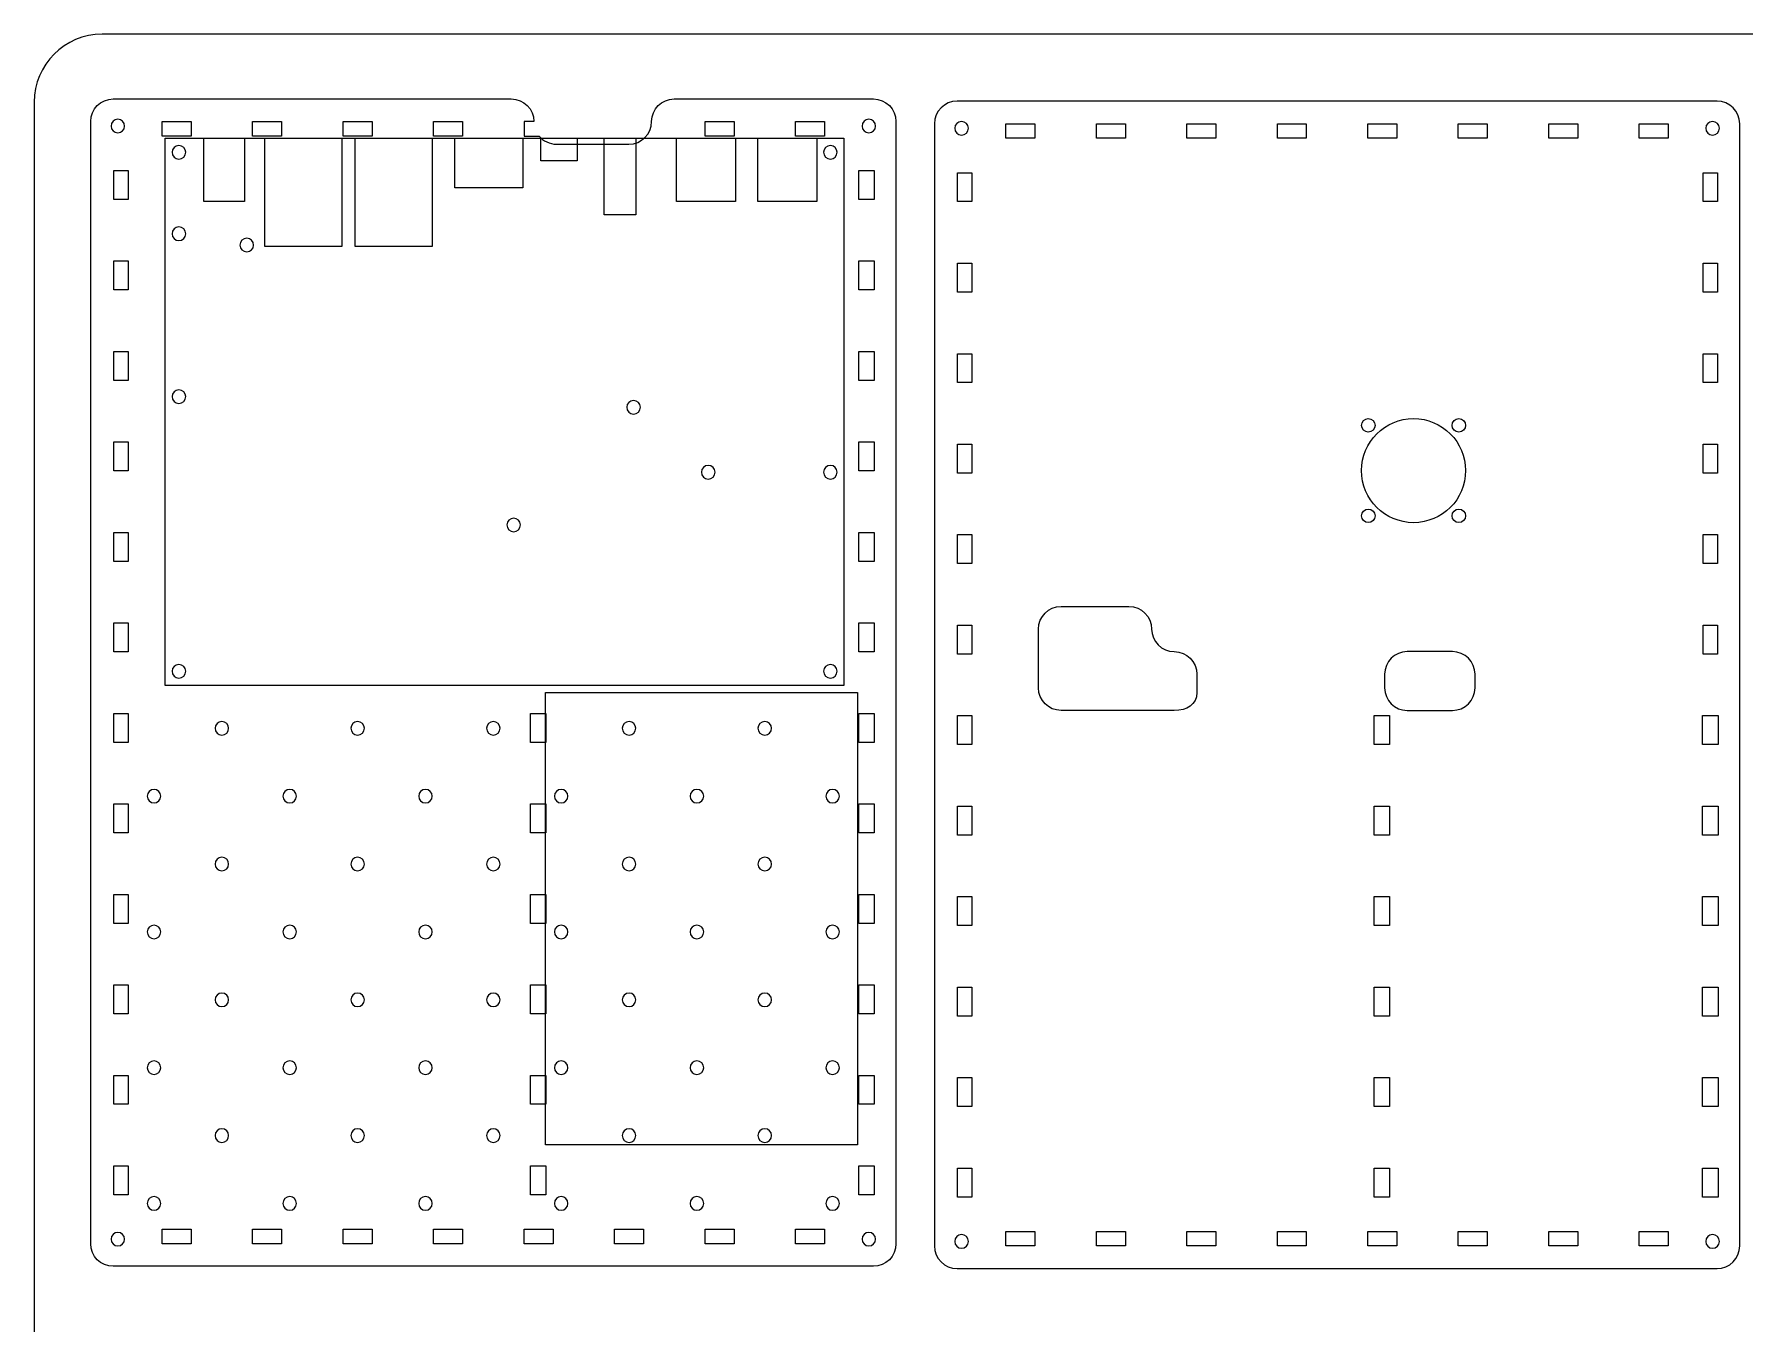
# Model space of a CAD drawing. Extents: x 15 to 785, y -585 to -15.
# Drawn here: x 15 to 393.1, y -300 to -15 of the extents above; entities that cross this region are included whole.
import ezdxf

# ---------------------------------------------------------------- set-up
doc = ezdxf.new("R2010")
doc.units = 0
doc.header["$MEASUREMENT"] = 0
doc.layers.add('LAYER_1', color=7, linetype='CONTINUOUS')

# ---------------------------------------------------------------- blocks, each defined once
blk = doc.blocks.new('BLOCK_2')
at = {"layer": 'LAYER_1', "color": 250}
blk.add_open_spline([(785, -570), (785, -578.28), (778.28, -585), (770, -585), (770, -585), (30, -585), (30, -585), (21.72, -585), (15, -578.28), (15, -570), (15, -570), (15, -30), (15, -30), (15, -21.72), (21.72, -15), (30, -15), (30, -15), (770, -15), (770, -15), (778.28, -15), (785, -21.72), (785, -30), (785, -30), (785, -570), (785, -570)], degree=3, knots=[0, 0, 0, 0, 1, 1, 1, 2, 2, 2, 3, 3, 3, 4, 4, 4, 5, 5, 5, 6, 6, 6, 7, 7, 7, 8, 8, 8, 8], dxfattribs=at)
blk = doc.blocks.new('BLOCK_6')
at = {"layer": 'LAYER_1', "color": 250}
for points in [[(42.98, -273.4), (42.98, -274.23), (42.31, -274.9), (41.48, -274.9), (40.65, -274.9), (39.98, -274.23), (39.98, -273.4), (39.98, -272.57), (40.65, -271.9), (41.48, -271.9), (42.31, -271.9), (42.98, -272.57), (42.98, -273.4)], [(72.98, -273.4), (72.98, -274.23), (72.31, -274.9), (71.48, -274.9), (70.65, -274.9), (69.98, -274.23), (69.98, -273.4), (69.98, -272.57), (70.65, -271.9), (71.48, -271.9), (72.31, -271.9), (72.98, -272.57), (72.98, -273.4)], [(102.98, -273.4), (102.98, -274.23), (102.31, -274.9), (101.48, -274.9), (100.65, -274.9), (99.98, -274.23), (99.98, -273.4), (99.98, -272.57), (100.65, -271.9), (101.48, -271.9), (102.31, -271.9), (102.98, -272.57), (102.98, -273.4)], [(132.98, -273.4), (132.98, -274.23), (132.31, -274.9), (131.48, -274.9), (130.65, -274.9), (129.98, -274.23), (129.98, -273.4), (129.98, -272.57), (130.65, -271.9), (131.48, -271.9), (132.31, -271.9), (132.98, -272.57), (132.98, -273.4)], [(162.98, -273.4), (162.98, -274.23), (162.31, -274.9), (161.48, -274.9), (160.65, -274.9), (159.98, -274.23), (159.98, -273.4), (159.98, -272.57), (160.65, -271.9), (161.48, -271.9), (162.31, -271.9), (162.98, -272.57), (162.98, -273.4)], [(192.98, -273.4), (192.98, -274.23), (192.31, -274.9), (191.48, -274.9), (190.65, -274.9), (189.98, -274.23), (189.98, -273.4), (189.98, -272.57), (190.65, -271.9), (191.48, -271.9), (192.31, -271.9), (192.98, -272.57), (192.98, -273.4)]]:
    blk.add_open_spline(points, degree=3, knots=[0, 0, 0, 0, 1, 1, 1, 2, 2, 2, 3, 3, 3, 4, 4, 4, 4], dxfattribs=at)
blk = doc.blocks.new('BLOCK_7')
at = {"layer": 'LAYER_1', "color": 250}
for points in [[(42.98, -243.4), (42.98, -244.23), (42.31, -244.9), (41.48, -244.9), (40.65, -244.9), (39.98, -244.23), (39.98, -243.4), (39.98, -242.57), (40.65, -241.9), (41.48, -241.9), (42.31, -241.9), (42.98, -242.57), (42.98, -243.4)], [(72.98, -243.4), (72.98, -244.23), (72.31, -244.9), (71.48, -244.9), (70.65, -244.9), (69.98, -244.23), (69.98, -243.4), (69.98, -242.57), (70.65, -241.9), (71.48, -241.9), (72.31, -241.9), (72.98, -242.57), (72.98, -243.4)], [(102.98, -243.4), (102.98, -244.23), (102.31, -244.9), (101.48, -244.9), (100.65, -244.9), (99.98, -244.23), (99.98, -243.4), (99.98, -242.57), (100.65, -241.9), (101.48, -241.9), (102.31, -241.9), (102.98, -242.57), (102.98, -243.4)], [(132.98, -243.4), (132.98, -244.23), (132.31, -244.9), (131.48, -244.9), (130.65, -244.9), (129.98, -244.23), (129.98, -243.4), (129.98, -242.57), (130.65, -241.9), (131.48, -241.9), (132.31, -241.9), (132.98, -242.57), (132.98, -243.4)], [(162.98, -243.4), (162.98, -244.23), (162.31, -244.9), (161.48, -244.9), (160.65, -244.9), (159.98, -244.23), (159.98, -243.4), (159.98, -242.57), (160.65, -241.9), (161.48, -241.9), (162.31, -241.9), (162.98, -242.57), (162.98, -243.4)], [(192.98, -243.4), (192.98, -244.23), (192.31, -244.9), (191.48, -244.9), (190.65, -244.9), (189.98, -244.23), (189.98, -243.4), (189.98, -242.57), (190.65, -241.9), (191.48, -241.9), (192.31, -241.9), (192.98, -242.57), (192.98, -243.4)]]:
    blk.add_open_spline(points, degree=3, knots=[0, 0, 0, 0, 1, 1, 1, 2, 2, 2, 3, 3, 3, 4, 4, 4, 4], dxfattribs=at)
blk = doc.blocks.new('BLOCK_8')
at = {"layer": 'LAYER_1', "color": 250}
for points in [[(42.98, -213.4), (42.98, -214.23), (42.31, -214.9), (41.48, -214.9), (40.65, -214.9), (39.98, -214.23), (39.98, -213.4), (39.98, -212.57), (40.65, -211.9), (41.48, -211.9), (42.31, -211.9), (42.98, -212.57), (42.98, -213.4)], [(72.98, -213.4), (72.98, -214.23), (72.31, -214.9), (71.48, -214.9), (70.65, -214.9), (69.98, -214.23), (69.98, -213.4), (69.98, -212.57), (70.65, -211.9), (71.48, -211.9), (72.31, -211.9), (72.98, -212.57), (72.98, -213.4)], [(102.98, -213.4), (102.98, -214.23), (102.31, -214.9), (101.48, -214.9), (100.65, -214.9), (99.98, -214.23), (99.98, -213.4), (99.98, -212.57), (100.65, -211.9), (101.48, -211.9), (102.31, -211.9), (102.98, -212.57), (102.98, -213.4)], [(132.98, -213.4), (132.98, -214.23), (132.31, -214.9), (131.48, -214.9), (130.65, -214.9), (129.98, -214.23), (129.98, -213.4), (129.98, -212.57), (130.65, -211.9), (131.48, -211.9), (132.31, -211.9), (132.98, -212.57), (132.98, -213.4)], [(162.98, -213.4), (162.98, -214.23), (162.31, -214.9), (161.48, -214.9), (160.65, -214.9), (159.98, -214.23), (159.98, -213.4), (159.98, -212.57), (160.65, -211.9), (161.48, -211.9), (162.31, -211.9), (162.98, -212.57), (162.98, -213.4)], [(192.98, -213.4), (192.98, -214.23), (192.31, -214.9), (191.48, -214.9), (190.65, -214.9), (189.98, -214.23), (189.98, -213.4), (189.98, -212.57), (190.65, -211.9), (191.48, -211.9), (192.31, -211.9), (192.98, -212.57), (192.98, -213.4)]]:
    blk.add_open_spline(points, degree=3, knots=[0, 0, 0, 0, 1, 1, 1, 2, 2, 2, 3, 3, 3, 4, 4, 4, 4], dxfattribs=at)
blk = doc.blocks.new('BLOCK_9')
at = {"layer": 'LAYER_1', "color": 250}
for points in [[(42.98, -183.4), (42.98, -184.23), (42.31, -184.9), (41.48, -184.9), (40.65, -184.9), (39.98, -184.23), (39.98, -183.4), (39.98, -182.57), (40.65, -181.9), (41.48, -181.9), (42.31, -181.9), (42.98, -182.57), (42.98, -183.4)], [(72.98, -183.4), (72.98, -184.23), (72.31, -184.9), (71.48, -184.9), (70.65, -184.9), (69.98, -184.23), (69.98, -183.4), (69.98, -182.57), (70.65, -181.9), (71.48, -181.9), (72.31, -181.9), (72.98, -182.57), (72.98, -183.4)], [(102.98, -183.4), (102.98, -184.23), (102.31, -184.9), (101.48, -184.9), (100.65, -184.9), (99.98, -184.23), (99.98, -183.4), (99.98, -182.57), (100.65, -181.9), (101.48, -181.9), (102.31, -181.9), (102.98, -182.57), (102.98, -183.4)], [(132.98, -183.4), (132.98, -184.23), (132.31, -184.9), (131.48, -184.9), (130.65, -184.9), (129.98, -184.23), (129.98, -183.4), (129.98, -182.57), (130.65, -181.9), (131.48, -181.9), (132.31, -181.9), (132.98, -182.57), (132.98, -183.4)], [(162.98, -183.4), (162.98, -184.23), (162.31, -184.9), (161.48, -184.9), (160.65, -184.9), (159.98, -184.23), (159.98, -183.4), (159.98, -182.57), (160.65, -181.9), (161.48, -181.9), (162.31, -181.9), (162.98, -182.57), (162.98, -183.4)], [(192.98, -183.4), (192.98, -184.23), (192.31, -184.9), (191.48, -184.9), (190.65, -184.9), (189.98, -184.23), (189.98, -183.4), (189.98, -182.57), (190.65, -181.9), (191.48, -181.9), (192.31, -181.9), (192.98, -182.57), (192.98, -183.4)]]:
    blk.add_open_spline(points, degree=3, knots=[0, 0, 0, 0, 1, 1, 1, 2, 2, 2, 3, 3, 3, 4, 4, 4, 4], dxfattribs=at)

msp = doc.modelspace()

# ---------------------------------------------------------------- linework, layer by layer
at = {"layer": 'LAYER_1', "color": 250}
for points in [[(43.28, -37.5), (43.28, -34.3), (49.68, -34.3), (49.68, -37.5), (43.28, -37.5)], [(63.28, -37.5), (63.28, -34.3), (69.68, -34.3), (69.68, -37.5), (63.28, -37.5)], [(83.28, -37.5), (83.28, -34.3), (89.68, -34.3), (89.68, -37.5), (83.28, -37.5)], [(103.28, -37.5), (103.28, -34.3), (109.68, -34.3), (109.68, -37.5), (103.28, -37.5)], [(163.28, -37.5), (163.28, -34.3), (169.68, -34.3), (169.68, -37.5), (163.28, -37.5)], [(183.28, -37.5), (183.28, -34.3), (189.68, -34.3), (189.68, -37.5), (183.28, -37.5)], [(229.78, -38), (229.78, -34.8), (236.18, -34.8), (236.18, -38), (229.78, -38)], [(249.78, -38), (249.78, -34.8), (256.18, -34.8), (256.18, -38), (249.78, -38)], [(269.78, -38), (269.78, -34.8), (276.18, -34.8), (276.18, -38), (269.78, -38)], [(289.78, -38), (289.78, -34.8), (296.18, -34.8), (296.18, -38), (289.78, -38)], [(309.78, -38), (309.78, -34.8), (316.18, -34.8), (316.18, -38), (309.78, -38)], [(329.78, -38), (329.78, -34.8), (336.18, -34.8), (336.18, -38), (329.78, -38)], [(349.78, -38), (349.78, -34.8), (356.18, -34.8), (356.18, -38), (349.78, -38)], [(369.78, -38), (369.78, -34.8), (376.18, -34.8), (376.18, -38), (369.78, -38)], [(35.78, -51.5), (32.58, -51.5), (32.58, -45.1), (35.78, -45.1), (35.78, -51.5)], [(200.68, -51.5), (197.28, -51.5), (197.28, -45.1), (200.68, -45.1), (200.68, -51.5)], [(222.28, -52), (219.08, -52), (219.08, -45.6), (222.28, -45.6), (222.28, -52)], [(387.08, -52), (383.88, -52), (383.88, -45.6), (387.08, -45.6), (387.08, -52)], [(35.78, -71.5), (32.58, -71.5), (32.58, -65.1), (35.78, -65.1), (35.78, -71.5)], [(200.68, -71.5), (197.28, -71.5), (197.28, -65.1), (200.68, -65.1), (200.68, -71.5)], [(222.28, -72), (219.08, -72), (219.08, -65.6), (222.28, -65.6), (222.28, -72)], [(387.08, -72), (383.88, -72), (383.88, -65.6), (387.08, -65.6), (387.08, -72)], [(35.78, -91.5), (32.58, -91.5), (32.58, -85.1), (35.78, -85.1), (35.78, -91.5)], [(200.68, -91.5), (197.28, -91.5), (197.28, -85.1), (200.68, -85.1), (200.68, -91.5)], [(222.28, -92), (219.08, -92), (219.08, -85.6), (222.28, -85.6), (222.28, -92)], [(387.08, -92), (383.88, -92), (383.88, -85.6), (387.08, -85.6), (387.08, -92)], [(35.78, -111.5), (32.58, -111.5), (32.58, -105.1), (35.78, -105.1), (35.78, -111.5)], [(200.68, -111.5), (197.28, -111.5), (197.28, -105.1), (200.68, -105.1), (200.68, -111.5)], [(222.28, -112), (219.08, -112), (219.08, -105.6), (222.28, -105.6), (222.28, -112)], [(387.08, -112), (383.88, -112), (383.88, -105.6), (387.08, -105.6), (387.08, -112)], [(35.78, -131.5), (32.58, -131.5), (32.58, -125.1), (35.78, -125.1), (35.78, -131.5)], [(200.68, -131.5), (197.28, -131.5), (197.28, -125.1), (200.68, -125.1), (200.68, -131.5)], [(222.28, -132), (219.08, -132), (219.08, -125.6), (222.28, -125.6), (222.28, -132)], [(387.08, -132), (383.88, -132), (383.88, -125.6), (387.08, -125.6), (387.08, -132)], [(35.78, -151.5), (32.58, -151.5), (32.58, -145.1), (35.78, -145.1), (35.78, -151.5)], [(200.68, -151.5), (197.28, -151.5), (197.28, -145.1), (200.68, -145.1), (200.68, -151.5)], [(222.28, -152), (219.08, -152), (219.08, -145.6), (222.28, -145.6), (222.28, -152)], [(387.08, -152), (383.88, -152), (383.88, -145.6), (387.08, -145.6), (387.08, -152)], [(35.78, -171.5), (32.58, -171.5), (32.58, -165.1), (35.78, -165.1), (35.78, -171.5)], [(128.08, -171.5), (124.68, -171.5), (124.68, -165.1), (128.08, -165.1), (128.08, -171.5)], [(200.68, -171.5), (197.28, -171.5), (197.28, -165.1), (200.68, -165.1), (200.68, -171.5)], [(222.28, -172), (219.08, -172), (219.08, -165.6), (222.28, -165.6), (222.28, -172)], [(314.58, -172), (311.18, -172), (311.18, -165.6), (314.58, -165.6), (314.58, -172)], [(387.18, -172), (383.78, -172), (383.78, -165.6), (387.18, -165.6), (387.18, -172)], [(35.78, -191.5), (32.58, -191.5), (32.58, -185.1), (35.78, -185.1), (35.78, -191.5)], [(128.08, -191.5), (124.68, -191.5), (124.68, -185.1), (128.08, -185.1), (128.08, -191.5)], [(200.68, -191.5), (197.28, -191.5), (197.28, -185.1), (200.68, -185.1), (200.68, -191.5)], [(222.28, -192), (219.08, -192), (219.08, -185.6), (222.28, -185.6), (222.28, -192)], [(314.58, -192), (311.18, -192), (311.18, -185.6), (314.58, -185.6), (314.58, -192)], [(387.18, -192), (383.78, -192), (383.78, -185.6), (387.18, -185.6), (387.18, -192)], [(35.78, -211.5), (32.58, -211.5), (32.58, -205.1), (35.78, -205.1), (35.78, -211.5)], [(128.08, -211.5), (124.68, -211.5), (124.68, -205.1), (128.08, -205.1), (128.08, -211.5)], [(200.68, -211.5), (197.28, -211.5), (197.28, -205.1), (200.68, -205.1), (200.68, -211.5)], [(222.28, -212), (219.08, -212), (219.08, -205.6), (222.28, -205.6), (222.28, -212)], [(314.58, -212), (311.18, -212), (311.18, -205.6), (314.58, -205.6), (314.58, -212)], [(387.18, -212), (383.78, -212), (383.78, -205.6), (387.18, -205.6), (387.18, -212)], [(35.78, -231.5), (32.58, -231.5), (32.58, -225.1), (35.78, -225.1), (35.78, -231.5)], [(128.08, -231.5), (124.68, -231.5), (124.68, -225.1), (128.08, -225.1), (128.08, -231.5)], [(200.68, -231.5), (197.28, -231.5), (197.28, -225.1), (200.68, -225.1), (200.68, -231.5)], [(222.28, -232), (219.08, -232), (219.08, -225.6), (222.28, -225.6), (222.28, -232)], [(314.58, -232), (311.18, -232), (311.18, -225.6), (314.58, -225.6), (314.58, -232)], [(387.18, -232), (383.78, -232), (383.78, -225.6), (387.18, -225.6), (387.18, -232)], [(35.78, -251.5), (32.58, -251.5), (32.58, -245.1), (35.78, -245.1), (35.78, -251.5)], [(128.08, -251.5), (124.68, -251.5), (124.68, -245.1), (128.08, -245.1), (128.08, -251.5)], [(200.68, -251.5), (197.28, -251.5), (197.28, -245.1), (200.68, -245.1), (200.68, -251.5)], [(222.28, -252), (219.08, -252), (219.08, -245.6), (222.28, -245.6), (222.28, -252)], [(314.58, -252), (311.18, -252), (311.18, -245.6), (314.58, -245.6), (314.58, -252)], [(387.18, -252), (383.78, -252), (383.78, -245.6), (387.18, -245.6), (387.18, -252)], [(35.78, -271.5), (32.58, -271.5), (32.58, -265.1), (35.78, -265.1), (35.78, -271.5)], [(128.08, -271.5), (124.68, -271.5), (124.68, -265.1), (128.08, -265.1), (128.08, -271.5)], [(200.68, -271.5), (197.28, -271.5), (197.28, -265.1), (200.68, -265.1), (200.68, -271.5)], [(222.28, -272), (219.08, -272), (219.08, -265.6), (222.28, -265.6), (222.28, -272)], [(314.58, -272), (311.18, -272), (311.18, -265.6), (314.58, -265.6), (314.58, -272)], [(387.18, -272), (383.78, -272), (383.78, -265.6), (387.18, -265.6), (387.18, -272)], [(43.28, -282.3), (43.28, -279.1), (49.68, -279.1), (49.68, -282.3), (43.28, -282.3)], [(63.28, -282.3), (63.28, -279.1), (69.68, -279.1), (69.68, -282.3), (63.28, -282.3)], [(83.28, -282.3), (83.28, -279.1), (89.68, -279.1), (89.68, -282.3), (83.28, -282.3)], [(103.28, -282.3), (103.28, -279.1), (109.68, -279.1), (109.68, -282.3), (103.28, -282.3)], [(123.28, -282.3), (123.28, -279.1), (129.68, -279.1), (129.68, -282.3), (123.28, -282.3)], [(143.28, -282.3), (143.28, -279.1), (149.68, -279.1), (149.68, -282.3), (143.28, -282.3)], [(163.28, -282.3), (163.28, -279.1), (169.68, -279.1), (169.68, -282.3), (163.28, -282.3)], [(183.28, -282.3), (183.28, -279.1), (189.68, -279.1), (189.68, -282.3), (183.28, -282.3)], [(229.78, -282.8), (229.78, -279.6), (236.18, -279.6), (236.18, -282.8), (229.78, -282.8)], [(249.78, -282.8), (249.78, -279.6), (256.18, -279.6), (256.18, -282.8), (249.78, -282.8)], [(269.78, -282.8), (269.78, -279.6), (276.18, -279.6), (276.18, -282.8), (269.78, -282.8)], [(289.78, -282.8), (289.78, -279.6), (296.18, -279.6), (296.18, -282.8), (289.78, -282.8)], [(309.78, -282.8), (309.78, -279.6), (316.18, -279.6), (316.18, -282.8), (309.78, -282.8)], [(329.78, -282.8), (329.78, -279.6), (336.18, -279.6), (336.18, -282.8), (329.78, -282.8)], [(349.78, -282.8), (349.78, -279.6), (356.18, -279.6), (356.18, -282.8), (349.78, -282.8)], [(369.78, -282.8), (369.78, -279.6), (376.18, -279.6), (376.18, -282.8), (369.78, -282.8)]]:
    msp.add_lwpolyline(points, dxfattribs=at)
at = {"layer": 'LAYER_1', "color": 30}
for points in [[(193.98, -158.95), (43.98, -158.95), (43.98, -37.95), (193.98, -37.95), (193.98, -158.95)], [(61.48, -51.95), (52.48, -51.95), (52.48, -37.95), (61.48, -37.95), (61.48, -51.95)], [(82.98, -61.95), (65.98, -61.95), (65.98, -37.95), (82.98, -37.95), (82.98, -61.95)], [(102.98, -61.95), (85.98, -61.95), (85.98, -37.95), (102.98, -37.95), (102.98, -61.95)], [(122.98, -48.94), (107.98, -48.94), (107.98, -37.94), (122.98, -37.94), (122.98, -48.94)], [(134.98, -42.95), (126.98, -42.95), (126.98, -37.95), (134.98, -37.95), (134.98, -42.95)], [(147.98, -54.94), (140.98, -54.94), (140.98, -37.94), (147.98, -37.94), (147.98, -54.94)], [(169.98, -51.94), (156.98, -51.94), (156.98, -37.94), (169.98, -37.94), (169.98, -51.94)], [(187.98, -51.94), (174.98, -51.94), (174.98, -37.94), (187.98, -37.94), (187.98, -51.94)], [(196.98, -260.45), (127.98, -260.45), (127.98, -160.45), (196.98, -160.45), (196.98, -260.45)]]:
    msp.add_lwpolyline(points, dxfattribs=at)
at = {"layer": 'LAYER_1', "color": 250}
for points, knots in [([(200.48, -29.3), (200.48, -29.3), (156.46, -29.3), (156.46, -29.3), (156.46, -29.3), (156.46, -29.3), (156.46, -29.3), (153.69, -29.3), (151.46, -31.54), (151.46, -34.3), (151.46, -37.06), (149.22, -39.3), (146.46, -39.3), (146.46, -39.3), (130.46, -39.3), (130.46, -39.3), (128.91, -39.3), (127.53, -38.6), (126.62, -37.5), (126.62, -37.5), (123.28, -37.5), (123.28, -37.5), (123.28, -37.5), (123.28, -34.3), (123.28, -34.3), (123.28, -34.3), (125.46, -34.3), (125.46, -34.3), (125.46, -34.3), (125.46, -34.3), (125.46, -34.3), (125.46, -31.54), (123.22, -29.3), (120.46, -29.3), (120.46, -29.3), (120.46, -29.3), (120.46, -29.3), (120.46, -29.3), (32.48, -29.3), (32.48, -29.3), (29.72, -29.3), (27.48, -31.54), (27.48, -34.3), (27.48, -34.3), (27.48, -282.3), (27.48, -282.3), (27.48, -285.06), (29.72, -287.3), (32.48, -287.3), (32.48, -287.3), (200.48, -287.3), (200.48, -287.3), (203.24, -287.3), (205.48, -285.06), (205.48, -282.3), (205.48, -282.3), (205.48, -34.3), (205.48, -34.3), (205.48, -31.54), (203.24, -29.3), (200.48, -29.3)], [0, 0, 0, 0, 1, 1, 1, 2, 2, 2, 3, 3, 3, 4, 4, 4, 5, 5, 5, 6, 6, 6, 7, 7, 7, 8, 8, 8, 9, 9, 9, 10, 10, 10, 11, 11, 11, 12, 12, 12, 13, 13, 13, 14, 14, 14, 15, 15, 15, 16, 16, 16, 17, 17, 17, 18, 18, 18, 19, 19, 19, 20, 20, 20, 20]), ([(391.98, -282.8), (391.98, -285.56), (389.74, -287.8), (386.98, -287.8), (386.98, -287.8), (218.98, -287.8), (218.98, -287.8), (216.22, -287.8), (213.98, -285.56), (213.98, -282.8), (213.98, -282.8), (213.98, -34.8), (213.98, -34.8), (213.98, -32.03), (216.22, -29.8), (218.98, -29.8), (218.98, -29.8), (386.98, -29.8), (386.98, -29.8), (389.74, -29.8), (391.98, -32.03), (391.98, -34.8), (391.98, -34.8), (391.98, -282.8), (391.98, -282.8)], [0, 0, 0, 0, 1, 1, 1, 2, 2, 2, 3, 3, 3, 4, 4, 4, 5, 5, 5, 6, 6, 6, 7, 7, 7, 8, 8, 8, 8]), ([(34.98, -35.29), (34.98, -36.12), (34.31, -36.79), (33.48, -36.79), (32.65, -36.79), (31.98, -36.12), (31.98, -35.29), (31.98, -34.47), (32.65, -33.79), (33.48, -33.79), (34.31, -33.79), (34.98, -34.47), (34.98, -35.29)], [0, 0, 0, 0, 1, 1, 1, 2, 2, 2, 3, 3, 3, 4, 4, 4, 4]), ([(200.98, -35.29), (200.98, -36.12), (200.31, -36.79), (199.48, -36.79), (198.65, -36.79), (197.98, -36.12), (197.98, -35.29), (197.98, -34.47), (198.65, -33.79), (199.48, -33.79), (200.31, -33.79), (200.98, -34.47), (200.98, -35.29)], [0, 0, 0, 0, 1, 1, 1, 2, 2, 2, 3, 3, 3, 4, 4, 4, 4]), ([(221.48, -35.79), (221.48, -36.62), (220.81, -37.29), (219.98, -37.29), (219.15, -37.29), (218.48, -36.62), (218.48, -35.79), (218.48, -34.97), (219.15, -34.29), (219.98, -34.29), (220.81, -34.29), (221.48, -34.97), (221.48, -35.79)], [0, 0, 0, 0, 1, 1, 1, 2, 2, 2, 3, 3, 3, 4, 4, 4, 4]), ([(387.48, -35.79), (387.48, -36.62), (386.81, -37.29), (385.98, -37.29), (385.15, -37.29), (384.48, -36.62), (384.48, -35.79), (384.48, -34.97), (385.15, -34.29), (385.98, -34.29), (386.81, -34.29), (387.48, -34.97), (387.48, -35.79)], [0, 0, 0, 0, 1, 1, 1, 2, 2, 2, 3, 3, 3, 4, 4, 4, 4]), ([(48.48, -41.1), (48.48, -41.92), (47.81, -42.6), (46.98, -42.6), (46.15, -42.6), (45.48, -41.92), (45.48, -41.1), (45.48, -40.27), (46.15, -39.6), (46.98, -39.6), (47.81, -39.6), (48.48, -40.27), (48.48, -41.1)], [0, 0, 0, 0, 1, 1, 1, 2, 2, 2, 3, 3, 3, 4, 4, 4, 4]), ([(192.48, -41.1), (192.48, -41.92), (191.81, -42.6), (190.98, -42.6), (190.15, -42.6), (189.48, -41.92), (189.48, -41.1), (189.48, -40.27), (190.15, -39.6), (190.98, -39.6), (191.81, -39.6), (192.48, -40.27), (192.48, -41.1)], [0, 0, 0, 0, 1, 1, 1, 2, 2, 2, 3, 3, 3, 4, 4, 4, 4]), ([(48.48, -59.1), (48.48, -59.93), (47.81, -60.6), (46.98, -60.6), (46.15, -60.6), (45.48, -59.93), (45.48, -59.1), (45.48, -58.27), (46.15, -57.6), (46.98, -57.6), (47.81, -57.6), (48.48, -58.27), (48.48, -59.1)], [0, 0, 0, 0, 1, 1, 1, 2, 2, 2, 3, 3, 3, 4, 4, 4, 4]), ([(63.48, -61.6), (63.48, -62.42), (62.81, -63.1), (61.98, -63.1), (61.15, -63.1), (60.48, -62.42), (60.48, -61.6), (60.48, -60.77), (61.15, -60.1), (61.98, -60.1), (62.81, -60.1), (63.48, -60.77), (63.48, -61.6)], [0, 0, 0, 0, 1, 1, 1, 2, 2, 2, 3, 3, 3, 4, 4, 4, 4]), ([(48.48, -95.1), (48.48, -95.92), (47.81, -96.6), (46.98, -96.6), (46.15, -96.6), (45.48, -95.92), (45.48, -95.1), (45.48, -94.27), (46.15, -93.6), (46.98, -93.6), (47.81, -93.6), (48.48, -94.27), (48.48, -95.1)], [0, 0, 0, 0, 1, 1, 1, 2, 2, 2, 3, 3, 3, 4, 4, 4, 4]), ([(148.98, -97.45), (148.98, -98.28), (148.31, -98.95), (147.48, -98.95), (146.65, -98.95), (145.98, -98.28), (145.98, -97.45), (145.98, -96.62), (146.65, -95.95), (147.48, -95.95), (148.31, -95.95), (148.98, -96.62), (148.98, -97.45)], [0, 0, 0, 0, 1, 1, 1, 2, 2, 2, 3, 3, 3, 4, 4, 4, 4]), ([(319.88, -99.95), (313.53, -99.95), (308.38, -105.1), (308.38, -111.45), (308.38, -117.8), (313.53, -122.95), (319.88, -122.95), (326.23, -122.95), (331.38, -117.8), (331.38, -111.45), (331.38, -105.1), (326.23, -99.95), (319.88, -99.95)], [0, 0, 0, 0, 1, 1, 1, 2, 2, 2, 3, 3, 3, 4, 4, 4, 4]), ([(309.89, -99.94), (309.06, -99.94), (308.39, -100.61), (308.39, -101.44), (308.39, -102.27), (309.06, -102.94), (309.89, -102.94), (310.72, -102.94), (311.39, -102.27), (311.39, -101.44), (311.39, -100.61), (310.72, -99.94), (309.89, -99.94)], [0, 0, 0, 0, 1, 1, 1, 2, 2, 2, 3, 3, 3, 4, 4, 4, 4]), ([(329.89, -99.94), (329.06, -99.94), (328.39, -100.61), (328.39, -101.44), (328.39, -102.27), (329.06, -102.94), (329.89, -102.94), (330.72, -102.94), (331.39, -102.27), (331.39, -101.44), (331.39, -100.61), (330.72, -99.94), (329.89, -99.94)], [0, 0, 0, 0, 1, 1, 1, 2, 2, 2, 3, 3, 3, 4, 4, 4, 4]), ([(165.48, -111.8), (165.48, -112.62), (164.81, -113.3), (163.98, -113.3), (163.15, -113.3), (162.48, -112.62), (162.48, -111.8), (162.48, -110.97), (163.15, -110.3), (163.98, -110.3), (164.81, -110.3), (165.48, -110.97), (165.48, -111.8)], [0, 0, 0, 0, 1, 1, 1, 2, 2, 2, 3, 3, 3, 4, 4, 4, 4]), ([(192.48, -111.8), (192.48, -112.62), (191.81, -113.3), (190.98, -113.3), (190.15, -113.3), (189.48, -112.62), (189.48, -111.8), (189.48, -110.97), (190.15, -110.3), (190.98, -110.3), (191.81, -110.3), (192.48, -110.97), (192.48, -111.8)], [0, 0, 0, 0, 1, 1, 1, 2, 2, 2, 3, 3, 3, 4, 4, 4, 4]), ([(309.89, -119.94), (309.06, -119.94), (308.39, -120.61), (308.39, -121.44), (308.39, -122.27), (309.06, -122.94), (309.89, -122.94), (310.72, -122.94), (311.39, -122.27), (311.39, -121.44), (311.39, -120.61), (310.72, -119.94), (309.89, -119.94)], [0, 0, 0, 0, 1, 1, 1, 2, 2, 2, 3, 3, 3, 4, 4, 4, 4]), ([(329.89, -119.94), (329.06, -119.94), (328.39, -120.61), (328.39, -121.44), (328.39, -122.27), (329.06, -122.94), (329.89, -122.94), (330.72, -122.94), (331.39, -122.27), (331.39, -121.44), (331.39, -120.61), (330.72, -119.94), (329.89, -119.94)], [0, 0, 0, 0, 1, 1, 1, 2, 2, 2, 3, 3, 3, 4, 4, 4, 4]), ([(122.48, -123.45), (122.48, -124.27), (121.81, -124.95), (120.98, -124.95), (120.15, -124.95), (119.48, -124.27), (119.48, -123.45), (119.48, -122.62), (120.15, -121.95), (120.98, -121.95), (121.81, -121.95), (122.48, -122.62), (122.48, -123.45)], [0, 0, 0, 0, 1, 1, 1, 2, 2, 2, 3, 3, 3, 4, 4, 4, 4]), ([(271.98, -160.45), (271.98, -160.45), (271.98, -156.45), (271.98, -156.45), (271.98, -153.68), (269.74, -151.45), (266.98, -151.45), (266.98, -151.45), (266.98, -151.45), (266.98, -151.45), (264.22, -151.45), (261.98, -149.21), (261.98, -146.45), (261.98, -146.45), (261.98, -146.45), (261.98, -146.45), (261.98, -143.69), (259.74, -141.45), (256.98, -141.45), (256.98, -141.45), (241.98, -141.45), (241.98, -141.45), (239.22, -141.45), (236.98, -143.69), (236.98, -146.45), (236.98, -146.45), (236.98, -159.45), (236.98, -159.45), (236.98, -162.21), (239.22, -164.45), (241.98, -164.45), (241.98, -164.45), (266.98, -164.45), (266.98, -164.45), (269.74, -164.45), (271.98, -163.21), (271.98, -160.45)], [0, 0, 0, 0, 1, 1, 1, 2, 2, 2, 3, 3, 3, 4, 4, 4, 5, 5, 5, 6, 6, 6, 7, 7, 7, 8, 8, 8, 9, 9, 9, 10, 10, 10, 11, 11, 11, 12, 12, 12, 12]), ([(48.48, -155.8), (48.48, -156.63), (47.81, -157.3), (46.98, -157.3), (46.15, -157.3), (45.48, -156.63), (45.48, -155.8), (45.48, -154.97), (46.15, -154.3), (46.98, -154.3), (47.81, -154.3), (48.48, -154.97), (48.48, -155.8)], [0, 0, 0, 0, 1, 1, 1, 2, 2, 2, 3, 3, 3, 4, 4, 4, 4]), ([(192.48, -155.8), (192.48, -156.63), (191.81, -157.3), (190.98, -157.3), (190.15, -157.3), (189.48, -156.63), (189.48, -155.8), (189.48, -154.97), (190.15, -154.3), (190.98, -154.3), (191.81, -154.3), (192.48, -154.97), (192.48, -155.8)], [0, 0, 0, 0, 1, 1, 1, 2, 2, 2, 3, 3, 3, 4, 4, 4, 4]), ([(313.48, -159.45), (313.48, -159.45), (313.48, -156.45), (313.48, -156.45), (313.48, -156.45), (313.48, -156.45), (313.48, -156.45), (313.48, -153.68), (315.72, -151.45), (318.48, -151.45), (318.48, -151.45), (328.48, -151.45), (328.48, -151.45), (331.24, -151.45), (333.48, -153.68), (333.48, -156.45), (333.48, -156.45), (333.48, -156.45), (333.48, -156.45), (333.48, -156.45), (333.48, -159.45), (333.48, -159.45), (333.48, -162.21), (331.24, -164.45), (328.48, -164.45), (328.48, -164.45), (318.48, -164.45), (318.48, -164.45), (315.72, -164.45), (313.48, -162.21), (313.48, -159.45)], [0, 0, 0, 0, 1, 1, 1, 2, 2, 2, 3, 3, 3, 4, 4, 4, 5, 5, 5, 6, 6, 6, 7, 7, 7, 8, 8, 8, 9, 9, 9, 10, 10, 10, 10]), ([(57.98, -168.4), (57.98, -169.23), (57.31, -169.9), (56.48, -169.9), (55.65, -169.9), (54.98, -169.23), (54.98, -168.4), (54.98, -167.57), (55.65, -166.9), (56.48, -166.9), (57.31, -166.9), (57.98, -167.57), (57.98, -168.4)], [0, 0, 0, 0, 1, 1, 1, 2, 2, 2, 3, 3, 3, 4, 4, 4, 4]), ([(87.98, -168.4), (87.98, -169.23), (87.31, -169.9), (86.48, -169.9), (85.65, -169.9), (84.98, -169.23), (84.98, -168.4), (84.98, -167.57), (85.65, -166.9), (86.48, -166.9), (87.31, -166.9), (87.98, -167.57), (87.98, -168.4)], [0, 0, 0, 0, 1, 1, 1, 2, 2, 2, 3, 3, 3, 4, 4, 4, 4]), ([(117.98, -168.4), (117.98, -169.23), (117.31, -169.9), (116.48, -169.9), (115.65, -169.9), (114.98, -169.23), (114.98, -168.4), (114.98, -167.57), (115.65, -166.9), (116.48, -166.9), (117.31, -166.9), (117.98, -167.57), (117.98, -168.4)], [0, 0, 0, 0, 1, 1, 1, 2, 2, 2, 3, 3, 3, 4, 4, 4, 4]), ([(147.98, -168.4), (147.98, -169.23), (147.31, -169.9), (146.48, -169.9), (145.65, -169.9), (144.98, -169.23), (144.98, -168.4), (144.98, -167.57), (145.65, -166.9), (146.48, -166.9), (147.31, -166.9), (147.98, -167.57), (147.98, -168.4)], [0, 0, 0, 0, 1, 1, 1, 2, 2, 2, 3, 3, 3, 4, 4, 4, 4]), ([(177.98, -168.4), (177.98, -169.23), (177.31, -169.9), (176.48, -169.9), (175.65, -169.9), (174.98, -169.23), (174.98, -168.4), (174.98, -167.57), (175.65, -166.9), (176.48, -166.9), (177.31, -166.9), (177.98, -167.57), (177.98, -168.4)], [0, 0, 0, 0, 1, 1, 1, 2, 2, 2, 3, 3, 3, 4, 4, 4, 4]), ([(57.98, -198.4), (57.98, -199.23), (57.31, -199.9), (56.48, -199.9), (55.65, -199.9), (54.98, -199.23), (54.98, -198.4), (54.98, -197.57), (55.65, -196.9), (56.48, -196.9), (57.31, -196.9), (57.98, -197.57), (57.98, -198.4)], [0, 0, 0, 0, 1, 1, 1, 2, 2, 2, 3, 3, 3, 4, 4, 4, 4]), ([(87.98, -198.4), (87.98, -199.23), (87.31, -199.9), (86.48, -199.9), (85.65, -199.9), (84.98, -199.23), (84.98, -198.4), (84.98, -197.57), (85.65, -196.9), (86.48, -196.9), (87.31, -196.9), (87.98, -197.57), (87.98, -198.4)], [0, 0, 0, 0, 1, 1, 1, 2, 2, 2, 3, 3, 3, 4, 4, 4, 4]), ([(117.98, -198.4), (117.98, -199.23), (117.31, -199.9), (116.48, -199.9), (115.65, -199.9), (114.98, -199.23), (114.98, -198.4), (114.98, -197.57), (115.65, -196.9), (116.48, -196.9), (117.31, -196.9), (117.98, -197.57), (117.98, -198.4)], [0, 0, 0, 0, 1, 1, 1, 2, 2, 2, 3, 3, 3, 4, 4, 4, 4]), ([(147.98, -198.4), (147.98, -199.23), (147.31, -199.9), (146.48, -199.9), (145.65, -199.9), (144.98, -199.23), (144.98, -198.4), (144.98, -197.57), (145.65, -196.9), (146.48, -196.9), (147.31, -196.9), (147.98, -197.57), (147.98, -198.4)], [0, 0, 0, 0, 1, 1, 1, 2, 2, 2, 3, 3, 3, 4, 4, 4, 4]), ([(177.98, -198.4), (177.98, -199.23), (177.31, -199.9), (176.48, -199.9), (175.65, -199.9), (174.98, -199.23), (174.98, -198.4), (174.98, -197.57), (175.65, -196.9), (176.48, -196.9), (177.31, -196.9), (177.98, -197.57), (177.98, -198.4)], [0, 0, 0, 0, 1, 1, 1, 2, 2, 2, 3, 3, 3, 4, 4, 4, 4]), ([(57.98, -228.4), (57.98, -229.23), (57.31, -229.9), (56.48, -229.9), (55.65, -229.9), (54.98, -229.23), (54.98, -228.4), (54.98, -227.57), (55.65, -226.9), (56.48, -226.9), (57.31, -226.9), (57.98, -227.57), (57.98, -228.4)], [0, 0, 0, 0, 1, 1, 1, 2, 2, 2, 3, 3, 3, 4, 4, 4, 4]), ([(87.98, -228.4), (87.98, -229.23), (87.31, -229.9), (86.48, -229.9), (85.65, -229.9), (84.98, -229.23), (84.98, -228.4), (84.98, -227.57), (85.65, -226.9), (86.48, -226.9), (87.31, -226.9), (87.98, -227.57), (87.98, -228.4)], [0, 0, 0, 0, 1, 1, 1, 2, 2, 2, 3, 3, 3, 4, 4, 4, 4]), ([(117.98, -228.4), (117.98, -229.23), (117.31, -229.9), (116.48, -229.9), (115.65, -229.9), (114.98, -229.23), (114.98, -228.4), (114.98, -227.57), (115.65, -226.9), (116.48, -226.9), (117.31, -226.9), (117.98, -227.57), (117.98, -228.4)], [0, 0, 0, 0, 1, 1, 1, 2, 2, 2, 3, 3, 3, 4, 4, 4, 4]), ([(147.98, -228.4), (147.98, -229.23), (147.31, -229.9), (146.48, -229.9), (145.65, -229.9), (144.98, -229.23), (144.98, -228.4), (144.98, -227.57), (145.65, -226.9), (146.48, -226.9), (147.31, -226.9), (147.98, -227.57), (147.98, -228.4)], [0, 0, 0, 0, 1, 1, 1, 2, 2, 2, 3, 3, 3, 4, 4, 4, 4]), ([(177.98, -228.4), (177.98, -229.23), (177.31, -229.9), (176.48, -229.9), (175.65, -229.9), (174.98, -229.23), (174.98, -228.4), (174.98, -227.57), (175.65, -226.9), (176.48, -226.9), (177.31, -226.9), (177.98, -227.57), (177.98, -228.4)], [0, 0, 0, 0, 1, 1, 1, 2, 2, 2, 3, 3, 3, 4, 4, 4, 4]), ([(57.98, -258.4), (57.98, -259.23), (57.31, -259.9), (56.48, -259.9), (55.65, -259.9), (54.98, -259.23), (54.98, -258.4), (54.98, -257.57), (55.65, -256.9), (56.48, -256.9), (57.31, -256.9), (57.98, -257.57), (57.98, -258.4)], [0, 0, 0, 0, 1, 1, 1, 2, 2, 2, 3, 3, 3, 4, 4, 4, 4]), ([(87.98, -258.4), (87.98, -259.23), (87.31, -259.9), (86.48, -259.9), (85.65, -259.9), (84.98, -259.23), (84.98, -258.4), (84.98, -257.57), (85.65, -256.9), (86.48, -256.9), (87.31, -256.9), (87.98, -257.57), (87.98, -258.4)], [0, 0, 0, 0, 1, 1, 1, 2, 2, 2, 3, 3, 3, 4, 4, 4, 4]), ([(117.98, -258.4), (117.98, -259.23), (117.31, -259.9), (116.48, -259.9), (115.65, -259.9), (114.98, -259.23), (114.98, -258.4), (114.98, -257.57), (115.65, -256.9), (116.48, -256.9), (117.31, -256.9), (117.98, -257.57), (117.98, -258.4)], [0, 0, 0, 0, 1, 1, 1, 2, 2, 2, 3, 3, 3, 4, 4, 4, 4]), ([(147.98, -258.4), (147.98, -259.23), (147.31, -259.9), (146.48, -259.9), (145.65, -259.9), (144.98, -259.23), (144.98, -258.4), (144.98, -257.57), (145.65, -256.9), (146.48, -256.9), (147.31, -256.9), (147.98, -257.57), (147.98, -258.4)], [0, 0, 0, 0, 1, 1, 1, 2, 2, 2, 3, 3, 3, 4, 4, 4, 4]), ([(177.98, -258.4), (177.98, -259.23), (177.31, -259.9), (176.48, -259.9), (175.65, -259.9), (174.98, -259.23), (174.98, -258.4), (174.98, -257.57), (175.65, -256.9), (176.48, -256.9), (177.31, -256.9), (177.98, -257.57), (177.98, -258.4)], [0, 0, 0, 0, 1, 1, 1, 2, 2, 2, 3, 3, 3, 4, 4, 4, 4]), ([(34.98, -281.3), (34.98, -282.13), (34.31, -282.8), (33.48, -282.8), (32.65, -282.8), (31.98, -282.13), (31.98, -281.3), (31.98, -280.47), (32.65, -279.8), (33.48, -279.8), (34.31, -279.8), (34.98, -280.47), (34.98, -281.3)], [0, 0, 0, 0, 1, 1, 1, 2, 2, 2, 3, 3, 3, 4, 4, 4, 4]), ([(200.98, -281.3), (200.98, -282.13), (200.31, -282.8), (199.48, -282.8), (198.65, -282.8), (197.98, -282.13), (197.98, -281.3), (197.98, -280.47), (198.65, -279.8), (199.48, -279.8), (200.31, -279.8), (200.98, -280.47), (200.98, -281.3)], [0, 0, 0, 0, 1, 1, 1, 2, 2, 2, 3, 3, 3, 4, 4, 4, 4]), ([(221.48, -281.8), (221.48, -282.62), (220.81, -283.3), (219.98, -283.3), (219.15, -283.3), (218.48, -282.62), (218.48, -281.8), (218.48, -280.97), (219.15, -280.3), (219.98, -280.3), (220.81, -280.3), (221.48, -280.97), (221.48, -281.8)], [0, 0, 0, 0, 1, 1, 1, 2, 2, 2, 3, 3, 3, 4, 4, 4, 4]), ([(387.48, -281.8), (387.48, -282.62), (386.81, -283.3), (385.98, -283.3), (385.15, -283.3), (384.48, -282.62), (384.48, -281.8), (384.48, -280.97), (385.15, -280.3), (385.98, -280.3), (386.81, -280.3), (387.48, -280.97), (387.48, -281.8)], [0, 0, 0, 0, 1, 1, 1, 2, 2, 2, 3, 3, 3, 4, 4, 4, 4])]:
    msp.add_open_spline(points, degree=3, knots=knots, dxfattribs=at)

# ---------------------------------------------------------------- block references
at = {"layer": 'LAYER_1'}
for name in ['BLOCK_2', 'BLOCK_9', 'BLOCK_8', 'BLOCK_7', 'BLOCK_6']:
    msp.add_blockref(name, (0, 0), dxfattribs=at)

doc.saveas('drawing.dxf')
